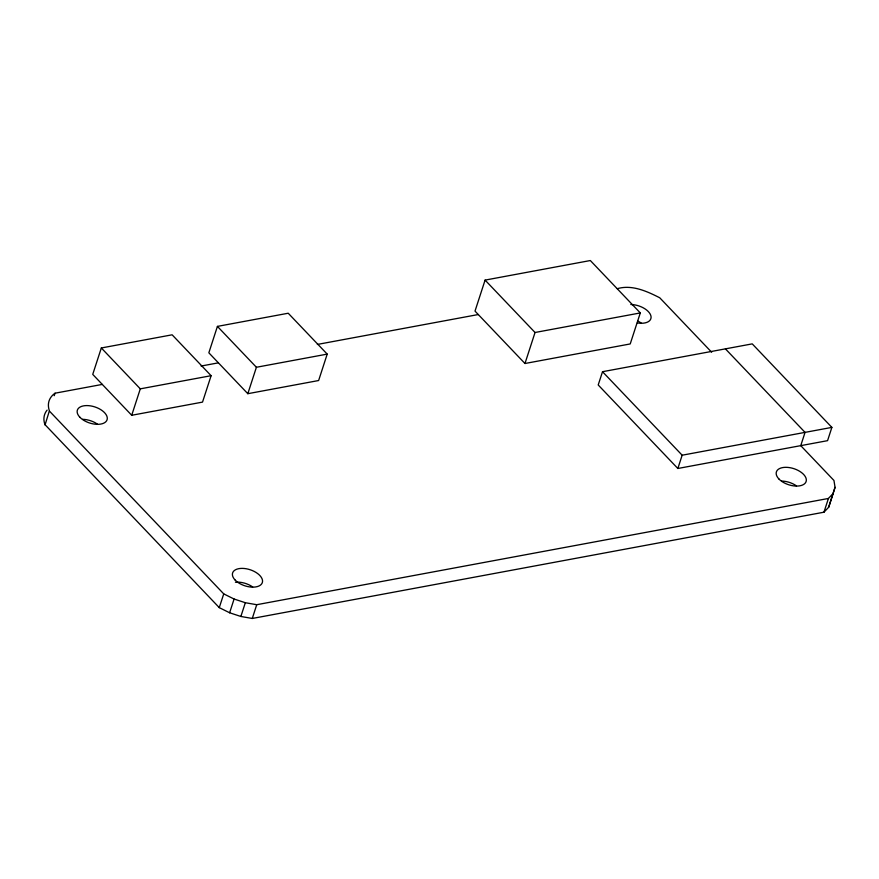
<?xml version="1.0" encoding="UTF-8"?>
<svg xmlns="http://www.w3.org/2000/svg" width="879" height="879" viewBox="0 0 879 879"><rect width="100%" height="100%" fill="white"/><g stroke="black" fill="none" stroke-linecap="round" stroke-linejoin="round"><path stroke-width="1.32" d="M47.103 410.13A45.378 24.579 18 0 0 44.917 424.557L219.267 607.631L229.617 612.773L240.868 616.465L252.273 618.464L823.953 512.204L828.699 507.216L835.05 487.329L833.951 480.472L800.747 445.642L805.054 432.38L725.417 348.864M828.699 507.216L835.05 487.329M54.234 395.693L55.047 393.199L102.294 384.409M45.049 424.931L49.389 410.801A45.378 24.579 18 0 1 55.047 393.199M101.327 347.974L92.734 374.388L131.718 415.273L202.522 402.11L211.114 375.696L172.13 334.811L101.327 347.974L140.299 388.848L211.114 375.696M131.718 415.273L140.299 388.848M217.421 326.395L208.839 352.809L247.823 393.693L318.627 380.53L327.208 354.116L288.224 313.232L217.421 326.395L256.404 367.268L327.208 354.116M247.823 393.693L256.404 367.268M219.267 607.631L223.738 593.885L49.521 411.185M229.617 612.773L234.089 599.028L223.738 593.885M240.868 616.465L245.34 602.719L256.734 604.708L828.425 498.459L833.16 493.46M252.273 618.464L256.734 604.708M485.087 280.104L475.012 311.111L524.972 363.499L630.221 343.942L640.297 312.935L590.336 260.536L485.087 280.104L535.047 332.493L640.297 312.935M524.972 363.499L535.047 332.493M602.522 371.707L598.203 384.969L677.852 468.485L827.568 440.665L831.875 427.392L752.237 343.876L602.522 371.707L682.159 455.212L831.875 427.392M677.852 468.485L682.159 455.212M823.953 512.204L828.425 498.459M201.082 366.049L218.399 362.84M317.363 344.436L478.275 314.539M617.278 288.697C631.88 284.378 646.856 291.235 659.733 297.772L711.66 352.226M234.089 599.028L245.34 602.719M630.814 304.508A15.624 8.46 18 0 1 650.724 315.253A15.624 8.46 18 0 1 637.352 322.912M235.429 582.25A15.624 8.46 18 0 1 252.669 586.952M781.596 481.066A15.624 8.46 18 0 1 796.462 485.878M82.56 419.327A15.624 8.46 18 0 1 97.415 424.139M637.879 321.11A15.624 8.46 18 0 1 641.209 323.065M79.879 417.25A15.624 8.46 18 0 0 105.898 421.689A15.624 8.46 18 0 0 90.867 405.933A15.624 8.46 18 0 0 79.879 417.25M235.132 580.052A15.624 8.46 18 0 0 261.151 584.502A15.624 8.46 18 0 0 246.12 568.735A15.624 8.46 18 0 0 235.132 580.052M778.915 478.989A15.624 8.46 18 0 0 804.944 483.428A15.624 8.46 18 0 0 789.913 467.672A15.624 8.46 18 0 0 778.915 478.989"/></g></svg>
